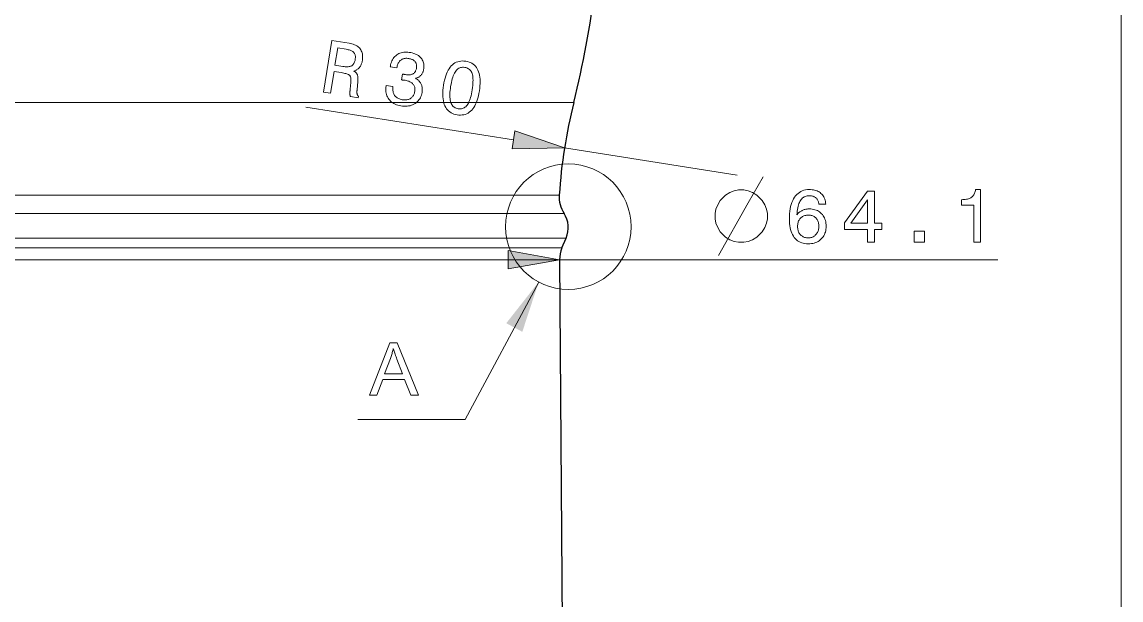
# Model space of a CAD drawing. Extents: x 5 to 409, y 5 to 583.
# Drawn here: x 134 to 196.9, y 304.8 to 337.9 of the extents above; entities that cross this region are included whole.
import ezdxf

# ---------------------------------------------------------------- set-up
doc = ezdxf.new("R2010")
doc.units = 0
for name, color, linetype, lineweight in [('DETAIL', 3, 'Continuous', 25), ('DIMENSIONS', 2, 'Continuous', 25), ('OUTLINE', 7, 'Continuous', 70), ('TEXT', 2, 'Continuous', 25)]:
    doc.layers.add(name, color=color, linetype=linetype, lineweight=lineweight)

msp = doc.modelspace()

# ---------------------------------------------------------------- linework, layer by layer
at = {"layer": 'DETAIL', "lineweight": 13}
for p, q in [((161.535, 333.326), (99.838, 333.326)), ((160.806, 328.023), (100.667, 328.023)), ((161.047, 326.979), (100.393, 326.979)), ((161.156, 325.566), (100.269, 325.566)), ((160.945, 325.005), (100.51, 325.005))]:
    msp.add_line(p, q, dxfattribs=at)
at = {"layer": 'DETAIL', "lineweight": 13, "ltscale": 0.098026}
msp.add_line((164.727, 328.023), (160.806, 328.023), dxfattribs=at)
at = {"layer": 'DETAIL', "lineweight": 13, "ltscale": 0.098866}
msp.add_line((165.002, 326.979), (161.047, 326.979), dxfattribs=at)
at = {"layer": 'DETAIL', "lineweight": 13, "ltscale": 0.099245}
msp.add_line((165.126, 325.566), (161.156, 325.566), dxfattribs=at)
at = {"layer": 'DETAIL', "lineweight": 13, "ltscale": 0.098508}
msp.add_line((164.885, 325.005), (160.945, 325.005), dxfattribs=at)
at = {"layer": 'DETAIL', "lineweight": 13}
msp.add_circle((165.246, 326.216), 3.593, dxfattribs=at)
at = {"layer": 'DIMENSIONS', "lineweight": 13}
for p, q in [((196.899, 195.512), (196.899, 348.609)), ((160.824, 324.323), (100.647, 324.323)), ((103.602, 324.323), (161.793, 324.323)), ((164.747, 324.323), (189.848, 324.323))]:
    msp.add_line(p, q, dxfattribs=at)
at = {"layer": 'DIMENSIONS', "lineweight": 13, "ltscale": 0.301139}
msp.add_line((162.111, 331.188), (150.212, 333.064), dxfattribs=at)
at = {"layer": 'DIMENSIONS', "lineweight": 13, "ltscale": 0.100565}
msp.add_line((165.557, 333.326), (161.535, 333.326), dxfattribs=at)
at = {"layer": 'DIMENSIONS', "lineweight": 13, "ltscale": 0.25}
msp.add_line((174.907, 329.17), (165.029, 330.728), dxfattribs=at)
at = {"layer": 'DIMENSIONS', "lineweight": 13, "ltscale": 0.098087}
msp.add_line((164.747, 324.323), (160.824, 324.323), dxfattribs=at)
at = {"layer": 'DIMENSIONS', "lineweight": 13}
for points in [[(151.235, 333.915), (151.702, 336.875), (152.691, 336.719), (152.776, 336.703), (152.856, 336.684), (152.932, 336.661), (153.002, 336.634), (153.068, 336.604), (153.129, 336.57), (153.185, 336.533), (153.236, 336.491), (153.282, 336.447), (153.323, 336.398), (153.36, 336.346), (153.391, 336.291), (153.417, 336.233), (153.438, 336.171), (153.453, 336.106), (153.464, 336.038), (153.469, 335.967), (153.469, 335.893), (153.464, 335.815), (153.453, 335.734), (153.445, 335.686), (153.435, 335.64), (153.423, 335.596), (153.409, 335.554), (153.393, 335.513), (153.376, 335.474), (153.357, 335.437), (153.336, 335.402), (153.314, 335.369), (153.289, 335.337), (153.264, 335.308), (153.236, 335.28), (153.207, 335.254), (153.176, 335.23), (153.143, 335.208), (153.109, 335.187), (153.073, 335.169), (153.036, 335.153), (152.997, 335.138), (152.956, 335.125), (152.986, 335.11), (153.014, 335.093), (153.04, 335.076), (153.064, 335.058), (153.085, 335.038), (153.105, 335.018), (153.123, 334.997), (153.139, 334.976), (153.153, 334.953), (153.164, 334.929), (153.174, 334.903), (153.183, 334.875), (153.189, 334.843), (153.195, 334.808), (153.198, 334.769), (153.2, 334.728), (153.201, 334.683), (153.2, 334.636), (153.197, 334.585), (153.193, 334.531), (153.149, 334.045), (153.146, 334.014), (153.144, 333.985), (153.143, 333.957), (153.142, 333.931), (153.142, 333.907), (153.143, 333.884), (153.144, 333.863), (153.146, 333.844), (153.149, 333.826), (153.152, 333.81), (153.156, 333.794), (153.161, 333.78), (153.166, 333.766), (153.172, 333.752), (153.179, 333.74), (153.187, 333.727), (153.196, 333.716), (153.205, 333.705), (153.215, 333.694), (153.226, 333.685), (153.213, 333.603), (152.766, 333.674), (152.762, 333.685), (152.758, 333.697), (152.754, 333.71), (152.751, 333.723), (152.749, 333.738), (152.746, 333.754), (152.744, 333.77), (152.743, 333.788), (152.741, 333.806), (152.74, 333.825), (152.74, 333.846), (152.74, 333.867), (152.74, 333.89), (152.741, 333.915), (152.742, 333.94), (152.743, 333.967), (152.745, 333.996), (152.747, 334.025), (152.749, 334.056), (152.752, 334.088), (152.792, 334.475), (152.796, 334.531), (152.799, 334.584), (152.799, 334.633), (152.796, 334.678), (152.791, 334.72), (152.784, 334.757), (152.775, 334.791), (152.763, 334.821), (152.749, 334.848), (152.732, 334.87), (152.712, 334.891), (152.684, 334.91), (152.65, 334.929), (152.61, 334.947), (152.564, 334.964), (152.511, 334.981), (152.451, 334.996), (152.385, 335.011), (152.313, 335.025), (152.234, 335.039), (151.828, 335.103), (151.631, 333.853)], [(152.523, 336.374), (152.04, 336.45), (151.885, 335.465), (152.341, 335.393), (152.409, 335.383), (152.472, 335.377), (152.532, 335.373), (152.588, 335.373), (152.641, 335.375), (152.689, 335.38), (152.734, 335.389), (152.774, 335.4), (152.811, 335.414), (152.844, 335.431), (152.874, 335.451), (152.902, 335.475), (152.927, 335.502), (152.951, 335.533), (152.971, 335.567), (152.99, 335.605), (153.006, 335.646), (153.021, 335.691), (153.032, 335.739), (153.042, 335.79), (153.049, 335.842), (153.052, 335.89), (153.052, 335.936), (153.05, 335.98), (153.044, 336.021), (153.034, 336.059), (153.022, 336.095), (153.006, 336.129), (152.988, 336.159), (152.966, 336.188), (152.94, 336.214), (152.91, 336.238), (152.877, 336.261), (152.839, 336.282), (152.796, 336.302), (152.75, 336.319), (152.7, 336.335), (152.645, 336.35), (152.586, 336.363)], [(154.812, 334.303), (155.206, 334.241), (155.199, 334.18), (155.196, 334.12), (155.196, 334.064), (155.2, 334.009), (155.208, 333.957), (155.219, 333.907), (155.234, 333.859), (155.253, 333.814), (155.275, 333.771), (155.301, 333.73), (155.33, 333.692), (155.363, 333.657), (155.399, 333.625), (155.437, 333.596), (155.479, 333.57), (155.525, 333.547), (155.573, 333.527), (155.625, 333.51), (155.679, 333.496), (155.737, 333.485), (155.795, 333.478), (155.85, 333.474), (155.903, 333.473), (155.955, 333.476), (156.004, 333.483), (156.052, 333.493), (156.097, 333.507), (156.14, 333.524), (156.182, 333.545), (156.221, 333.569), (156.258, 333.596), (156.292, 333.626), (156.323, 333.66), (156.351, 333.695), (156.376, 333.734), (156.398, 333.776), (156.417, 333.821), (156.433, 333.868), (156.446, 333.918), (156.457, 333.971), (156.463, 334.02), (156.465, 334.067), (156.464, 334.113), (156.459, 334.156), (156.45, 334.198), (156.438, 334.239), (156.422, 334.277), (156.402, 334.315), (156.379, 334.35), (156.352, 334.384), (156.322, 334.415), (156.288, 334.445), (156.252, 334.472), (156.212, 334.497), (156.169, 334.519), (156.123, 334.539), (156.074, 334.557), (156.022, 334.572), (155.967, 334.585), (155.908, 334.596), (155.9, 334.597), (155.891, 334.598), (155.883, 334.599), (155.874, 334.601), (155.866, 334.602), (155.857, 334.603), (155.848, 334.604), (155.839, 334.605), (155.83, 334.606), (155.82, 334.607), (155.811, 334.608), (155.801, 334.609), (155.79, 334.611), (155.779, 334.612), (155.767, 334.613), (155.755, 334.614), (155.741, 334.616), (155.728, 334.617), (155.714, 334.619), (155.699, 334.62), (155.752, 334.955), (155.761, 334.954), (155.77, 334.952), (155.779, 334.95), (155.787, 334.948), (155.796, 334.947), (155.805, 334.945), (155.813, 334.943), (155.822, 334.942), (155.83, 334.94), (155.839, 334.939), (155.847, 334.937), (155.855, 334.936), (155.863, 334.934), (155.871, 334.933), (155.879, 334.931), (155.886, 334.93), (155.894, 334.929), (155.901, 334.928), (155.908, 334.926), (155.915, 334.925), (155.972, 334.918), (156.025, 334.913), (156.076, 334.91), (156.124, 334.911), (156.17, 334.914), (156.213, 334.92), (156.254, 334.929), (156.291, 334.94), (156.327, 334.955), (156.359, 334.972), (156.389, 334.991), (156.417, 335.014), (156.442, 335.039), (156.465, 335.068), (156.486, 335.099), (156.504, 335.133), (156.52, 335.169), (156.533, 335.209), (156.544, 335.251), (156.552, 335.297), (156.558, 335.341), (156.561, 335.383), (156.56, 335.424), (156.557, 335.463), (156.55, 335.501), (156.541, 335.537), (156.528, 335.571), (156.513, 335.603), (156.494, 335.634), (156.473, 335.663), (156.448, 335.691), (156.421, 335.716), (156.391, 335.739), (156.359, 335.761), (156.323, 335.78), (156.285, 335.797), (156.244, 335.812), (156.201, 335.825), (156.154, 335.836), (156.105, 335.845), (156.05, 335.852), (155.997, 335.856), (155.945, 335.856), (155.897, 335.852), (155.85, 335.844), (155.805, 335.833), (155.763, 335.819), (155.723, 335.8), (155.686, 335.778), (155.65, 335.753), (155.617, 335.723), (155.586, 335.691), (155.558, 335.655), (155.532, 335.615), (155.509, 335.572), (155.488, 335.526), (155.469, 335.476), (155.453, 335.422), (155.44, 335.365), (155.429, 335.305), (155.05, 335.365), (155.055, 335.394), (155.071, 335.479), (155.091, 335.559), (155.116, 335.636), (155.146, 335.708), (155.179, 335.775), (155.218, 335.838), (155.261, 335.897), (155.308, 335.952), (155.36, 336.002), (155.417, 336.048), (155.477, 336.088), (155.54, 336.123), (155.605, 336.153), (155.674, 336.177), (155.745, 336.194), (155.818, 336.207), (155.894, 336.213), (155.974, 336.214), (156.055, 336.209), (156.14, 336.198), (156.228, 336.182), (156.312, 336.163), (156.391, 336.139), (156.465, 336.112), (156.534, 336.082), (156.599, 336.048), (156.659, 336.011), (156.714, 335.97), (156.765, 335.925), (156.81, 335.877), (156.851, 335.826), (156.886, 335.772), (156.916, 335.716), (156.94, 335.657), (156.958, 335.595), (156.971, 335.531), (156.979, 335.465), (156.98, 335.396), (156.977, 335.324), (156.968, 335.25), (156.96, 335.208), (156.951, 335.168), (156.94, 335.129), (156.927, 335.091), (156.913, 335.055), (156.897, 335.021), (156.879, 334.988), (156.859, 334.957), (156.838, 334.927), (156.815, 334.899), (156.791, 334.872), (156.764, 334.847), (156.737, 334.824), (156.708, 334.803), (156.677, 334.783), (156.644, 334.766), (156.61, 334.749), (156.575, 334.735), (156.537, 334.723), (156.499, 334.712), (156.542, 334.686), (156.584, 334.658), (156.622, 334.629), (156.658, 334.599), (156.692, 334.567), (156.722, 334.533), (156.75, 334.497), (156.776, 334.46), (156.799, 334.422), (156.819, 334.382), (156.837, 334.34), (156.851, 334.297), (156.863, 334.253), (156.873, 334.207), (156.879, 334.16), (156.883, 334.112), (156.884, 334.062), (156.883, 334.012), (156.878, 333.959), (156.871, 333.906), (156.855, 333.823), (156.833, 333.744), (156.807, 333.669), (156.775, 333.599), (156.737, 333.533), (156.695, 333.471), (156.647, 333.413), (156.594, 333.36), (156.535, 333.311), (156.471, 333.267), (156.403, 333.227), (156.332, 333.193), (156.258, 333.165), (156.181, 333.143), (156.101, 333.127), (156.018, 333.116), (155.932, 333.111), (155.843, 333.112), (155.751, 333.118), (155.656, 333.131), (155.567, 333.148), (155.482, 333.169), (155.402, 333.196), (155.326, 333.227), (155.255, 333.263), (155.188, 333.304), (155.126, 333.349), (155.069, 333.4), (155.016, 333.455), (154.967, 333.515), (154.924, 333.578), (154.887, 333.645), (154.856, 333.714), (154.831, 333.786), (154.812, 333.86), (154.799, 333.938), (154.792, 334.018), (154.791, 334.1), (154.796, 334.186), (154.808, 334.274)], [(158.101, 334.314), (158.126, 334.46), (158.156, 334.599), (158.19, 334.729), (158.228, 334.851), (158.271, 334.966), (158.317, 335.072), (158.367, 335.17), (158.422, 335.26), (158.481, 335.343), (158.543, 335.417), (158.61, 335.483), (158.68, 335.54), (158.754, 335.589), (158.831, 335.629), (158.912, 335.66), (158.997, 335.683), (159.084, 335.698), (159.176, 335.703), (159.271, 335.7), (159.37, 335.689), (159.468, 335.669), (159.56, 335.643), (159.646, 335.609), (159.725, 335.569), (159.799, 335.521), (159.866, 335.467), (159.927, 335.405), (159.982, 335.337), (160.031, 335.261), (160.074, 335.179), (160.11, 335.089), (160.14, 334.994), (160.164, 334.891), (160.181, 334.782), (160.192, 334.667), (160.197, 334.544), (160.195, 334.416), (160.187, 334.281), (160.173, 334.139), (160.152, 333.99), (160.126, 333.843), (160.096, 333.704), (160.062, 333.574), (160.024, 333.451), (159.982, 333.337), (159.936, 333.231), (159.886, 333.133), (159.832, 333.043), (159.774, 332.961), (159.712, 332.888), (159.646, 332.823), (159.577, 332.767), (159.503, 332.719), (159.426, 332.679), (159.345, 332.648), (159.261, 332.626), (159.173, 332.612), (159.081, 332.607), (158.985, 332.61), (158.886, 332.621), (158.788, 332.641), (158.697, 332.667), (158.612, 332.701), (158.533, 332.741), (158.459, 332.788), (158.392, 332.843), (158.331, 332.905), (158.275, 332.973), (158.226, 333.049), (158.183, 333.131), (158.146, 333.221), (158.115, 333.316), (158.091, 333.419), (158.073, 333.527), (158.062, 333.642), (158.057, 333.764), (158.058, 333.892), (158.066, 334.026), (158.08, 334.167)], [(158.509, 334.25), (158.491, 334.13), (158.478, 334.017), (158.469, 333.91), (158.464, 333.808), (158.463, 333.713), (158.465, 333.624), (158.472, 333.542), (158.483, 333.465), (158.498, 333.394), (158.517, 333.329), (158.54, 333.27), (158.568, 333.217), (158.6, 333.168), (158.636, 333.124), (158.676, 333.086), (158.72, 333.053), (158.769, 333.025), (158.822, 333.002), (158.879, 332.984), (158.941, 332.971), (159.004, 332.964), (159.064, 332.963), (159.122, 332.969), (159.177, 332.98), (159.229, 332.998), (159.279, 333.022), (159.327, 333.052), (159.371, 333.088), (159.413, 333.13), (159.453, 333.179), (159.49, 333.234), (159.526, 333.296), (159.559, 333.366), (159.591, 333.443), (159.621, 333.527), (159.649, 333.618), (159.675, 333.716), (159.699, 333.822), (159.721, 333.935), (159.742, 334.055), (159.759, 334.176), (159.773, 334.291), (159.782, 334.399), (159.788, 334.501), (159.789, 334.597), (159.787, 334.686), (159.78, 334.769), (159.77, 334.846), (159.755, 334.916), (159.737, 334.98), (159.714, 335.038), (159.687, 335.092), (159.656, 335.14), (159.62, 335.183), (159.58, 335.221), (159.535, 335.254), (159.487, 335.282), (159.433, 335.304), (159.376, 335.322), (159.314, 335.335), (159.251, 335.342), (159.191, 335.343), (159.134, 335.337), (159.079, 335.325), (159.026, 335.307), (158.976, 335.283), (158.928, 335.253), (158.883, 335.216), (158.841, 335.174), (158.8, 335.125), (158.762, 335.069), (158.726, 335.006), (158.692, 334.936), (158.66, 334.859), (158.63, 334.775), (158.602, 334.684), (158.576, 334.586), (158.551, 334.481), (158.529, 334.369)], [(162.029, 330.673), (165.029, 330.728), (162.192, 331.703)], [(175.301, 328.323), (175.001, 328.323), (174.751, 328.273), (174.501, 328.173), (174.251, 328.023), (173.951, 327.723), (173.801, 327.473), (173.701, 327.223), (173.651, 326.973), (173.651, 326.673), (173.701, 326.423), (173.801, 326.173), (173.951, 325.923), (174.251, 325.623), (174.501, 325.473), (174.751, 325.373), (175.001, 325.323), (175.301, 325.323), (175.551, 325.373), (175.801, 325.473), (176.051, 325.623), (176.351, 325.923), (176.501, 326.173), (176.601, 326.423), (176.651, 326.673), (176.651, 326.973), (176.601, 327.223), (176.501, 327.473), (176.351, 327.723), (176.051, 328.023), (175.801, 328.173), (175.551, 328.273)], [(179.987, 327.511), (179.59, 327.511), (179.584, 327.557), (179.576, 327.6), (179.566, 327.642), (179.553, 327.681), (179.538, 327.718), (179.521, 327.752), (179.501, 327.785), (179.479, 327.815), (179.455, 327.843), (179.428, 327.869), (179.399, 327.892), (179.368, 327.913), (179.335, 327.931), (179.3, 327.947), (179.263, 327.961), (179.224, 327.972), (179.182, 327.981), (179.139, 327.987), (179.094, 327.991), (179.046, 327.992), (178.982, 327.989), (178.921, 327.981), (178.863, 327.968), (178.808, 327.949), (178.756, 327.924), (178.707, 327.895), (178.661, 327.86), (178.619, 327.819), (178.579, 327.773), (178.542, 327.722), (178.509, 327.665), (178.478, 327.603), (178.45, 327.535), (178.426, 327.462), (178.404, 327.383), (178.385, 327.298), (178.369, 327.208), (178.356, 327.112), (178.345, 327.011), (178.338, 326.904), (178.364, 326.936), (178.391, 326.966), (178.419, 326.994), (178.448, 327.021), (178.478, 327.047), (178.51, 327.071), (178.542, 327.093), (178.576, 327.114), (178.611, 327.133), (178.647, 327.151), (178.684, 327.167), (178.721, 327.181), (178.76, 327.194), (178.8, 327.205), (178.84, 327.214), (178.881, 327.222), (178.923, 327.227), (178.966, 327.232), (179.01, 327.234), (179.055, 327.235), (179.138, 327.232), (179.219, 327.224), (179.296, 327.21), (179.37, 327.191), (179.44, 327.167), (179.508, 327.137), (179.572, 327.101), (179.634, 327.06), (179.691, 327.014), (179.746, 326.962), (179.797, 326.906), (179.842, 326.846), (179.882, 326.783), (179.916, 326.716), (179.945, 326.646), (179.969, 326.572), (179.988, 326.495), (180.001, 326.414), (180.009, 326.33), (180.012, 326.242), (180.009, 326.154), (180.001, 326.07), (179.986, 325.989), (179.967, 325.911), (179.941, 325.837), (179.91, 325.766), (179.874, 325.698), (179.832, 325.634), (179.784, 325.573), (179.73, 325.516), (179.672, 325.463), (179.611, 325.415), (179.546, 325.373), (179.477, 325.337), (179.405, 325.306), (179.33, 325.281), (179.251, 325.262), (179.169, 325.248), (179.083, 325.239), (178.994, 325.236), (178.891, 325.24), (178.793, 325.251), (178.7, 325.269), (178.611, 325.295), (178.528, 325.328), (178.45, 325.368), (178.377, 325.415), (178.308, 325.47), (178.245, 325.532), (178.186, 325.601), (178.133, 325.677), (178.085, 325.76), (178.043, 325.849), (178.007, 325.945), (177.976, 326.047), (177.951, 326.155), (177.931, 326.27), (177.917, 326.391), (177.909, 326.519), (177.906, 326.653), (177.909, 326.811), (177.918, 326.961), (177.933, 327.104), (177.953, 327.239), (177.98, 327.368), (178.013, 327.489), (178.052, 327.602), (178.097, 327.709), (178.147, 327.808), (178.204, 327.9), (178.266, 327.984), (178.333, 328.059), (178.405, 328.125), (178.481, 328.183), (178.562, 328.231), (178.648, 328.271), (178.739, 328.302), (178.834, 328.324), (178.935, 328.337), (179.04, 328.342), (179.124, 328.34), (179.204, 328.333), (179.28, 328.322), (179.353, 328.307), (179.423, 328.288), (179.489, 328.264), (179.551, 328.235), (179.609, 328.203), (179.664, 328.166), (179.716, 328.125), (179.763, 328.079), (179.806, 328.031), (179.844, 327.978), (179.878, 327.922), (179.907, 327.863), (179.932, 327.8), (179.952, 327.733), (179.968, 327.663), (179.98, 327.589)], [(182.386, 325.323), (182.386, 326.065), (181.068, 326.065), (181.068, 326.444), (182.381, 328.255), (182.774, 328.255), (182.774, 326.411), (183.202, 326.411), (183.202, 326.065), (182.774, 326.065), (182.774, 325.323)], [(188.468, 325.323), (188.468, 327.456), (187.768, 327.456), (187.768, 327.762), (187.843, 327.765), (187.914, 327.77), (187.982, 327.778), (188.045, 327.788), (188.104, 327.801), (188.16, 327.816), (188.211, 327.834), (188.258, 327.855), (188.302, 327.878), (188.341, 327.904), (188.377, 327.933), (188.41, 327.965), (188.441, 328.001), (188.468, 328.04), (188.492, 328.082), (188.513, 328.127), (188.531, 328.176), (188.546, 328.228), (188.558, 328.283), (188.567, 328.342), (188.86, 328.342), (188.86, 325.323)], [(181.431, 326.411), (182.386, 326.411), (182.386, 327.754)], [(179.594, 326.238), (179.593, 326.295), (179.588, 326.35), (179.58, 326.403), (179.568, 326.453), (179.554, 326.501), (179.536, 326.547), (179.515, 326.59), (179.49, 326.631), (179.463, 326.67), (179.432, 326.706), (179.399, 326.739), (179.363, 326.769), (179.326, 326.795), (179.286, 326.818), (179.244, 326.837), (179.201, 326.853), (179.155, 326.865), (179.108, 326.874), (179.058, 326.879), (179.006, 326.881), (178.948, 326.879), (178.893, 326.874), (178.841, 326.865), (178.79, 326.853), (178.743, 326.838), (178.698, 326.819), (178.655, 326.796), (178.616, 326.77), (178.578, 326.741), (178.543, 326.708), (178.512, 326.672), (178.483, 326.634), (178.458, 326.593), (178.436, 326.549), (178.418, 326.503), (178.403, 326.454), (178.391, 326.403), (178.383, 326.349), (178.378, 326.293), (178.376, 326.234), (178.377, 326.175), (178.382, 326.118), (178.391, 326.064), (178.402, 326.012), (178.417, 325.963), (178.435, 325.917), (178.457, 325.872), (178.482, 325.831), (178.51, 325.792), (178.541, 325.755), (178.576, 325.721), (178.612, 325.691), (178.651, 325.665), (178.692, 325.642), (178.736, 325.622), (178.782, 325.606), (178.83, 325.594), (178.881, 325.585), (178.934, 325.58), (178.989, 325.578), (179.042, 325.58), (179.093, 325.585), (179.142, 325.594), (179.189, 325.607), (179.234, 325.624), (179.276, 325.644), (179.317, 325.667), (179.356, 325.695), (179.392, 325.726), (179.427, 325.76), (179.459, 325.798), (179.487, 325.838), (179.512, 325.88), (179.534, 325.924), (179.552, 325.971), (179.568, 326.02), (179.579, 326.071), (179.588, 326.124), (179.593, 326.18)], [(185.048, 325.323), (185.048, 325.966), (185.645, 325.966), (185.645, 325.323)], [(161.793, 323.802), (164.747, 324.323), (161.793, 324.844)]]:
    msp.add_lwpolyline(points, close=True, dxfattribs=at)
msp.add_lwpolyline([(173.851, 324.573), (175.551, 327.573), (176.401, 329.073)], dxfattribs=at)
for points in [[(162.029, 330.673), (165.029, 330.728), (162.029, 330.673), (162.192, 331.703)], [(161.793, 323.802), (164.747, 324.323), (161.793, 323.802), (161.793, 324.844)]]:
    msp.add_solid(points, dxfattribs=at)
at = {"layer": 'OUTLINE', "lineweight": 30, "ltscale": 0.015263}
msp.add_line((164.885, 325.005), (165.126, 325.566), dxfattribs=at)
at = {"layer": 'OUTLINE', "lineweight": 30}
msp.add_line((164.747, 324.323), (165.447, 218.583), dxfattribs=at)
for centre, radius, start, end in [((112.197, 346.657), 55, 345.97257, 359.99999), ((194.663, 326.054), 30, 165.97256, 176.23736), ((166.424, 327.911), 1.7, 176.23742, 213.24449), ((163.747, 326.157), 1.5, 336.77647, 33.24453), ((166.447, 324.334), 1.7, 156.77653, 180.37919)]:
    msp.add_arc(centre, radius, start, end, dxfattribs=at)
at = {"layer": 'TEXT', "lineweight": 13}
msp.add_lwpolyline([(163.549, 323.049), (159.331, 315.177), (153.201, 315.177)], dxfattribs=at)
for points in [[(153.864, 316.566), (155.016, 319.566), (155.443, 319.566), (156.671, 316.566), (156.219, 316.566), (155.869, 317.474), (154.615, 317.474), (154.285, 316.566)], [(154.729, 317.797), (155.746, 317.797), (155.433, 318.628), (155.405, 318.703), (155.379, 318.774), (155.354, 318.843), (155.33, 318.91), (155.308, 318.973), (155.288, 319.034), (155.269, 319.092), (155.251, 319.148), (155.235, 319.2), (155.22, 319.25), (155.208, 319.193), (155.195, 319.135), (155.182, 319.078), (155.167, 319.02), (155.151, 318.963), (155.135, 318.906), (155.117, 318.848), (155.098, 318.791), (155.079, 318.734), (155.059, 318.677)]]:
    msp.add_lwpolyline(points, close=True, dxfattribs=at)
msp.add_solid([(162.613, 320.199), (163.549, 323.049), (161.694, 320.691)], dxfattribs=at)

doc.saveas('drawing.dxf')
